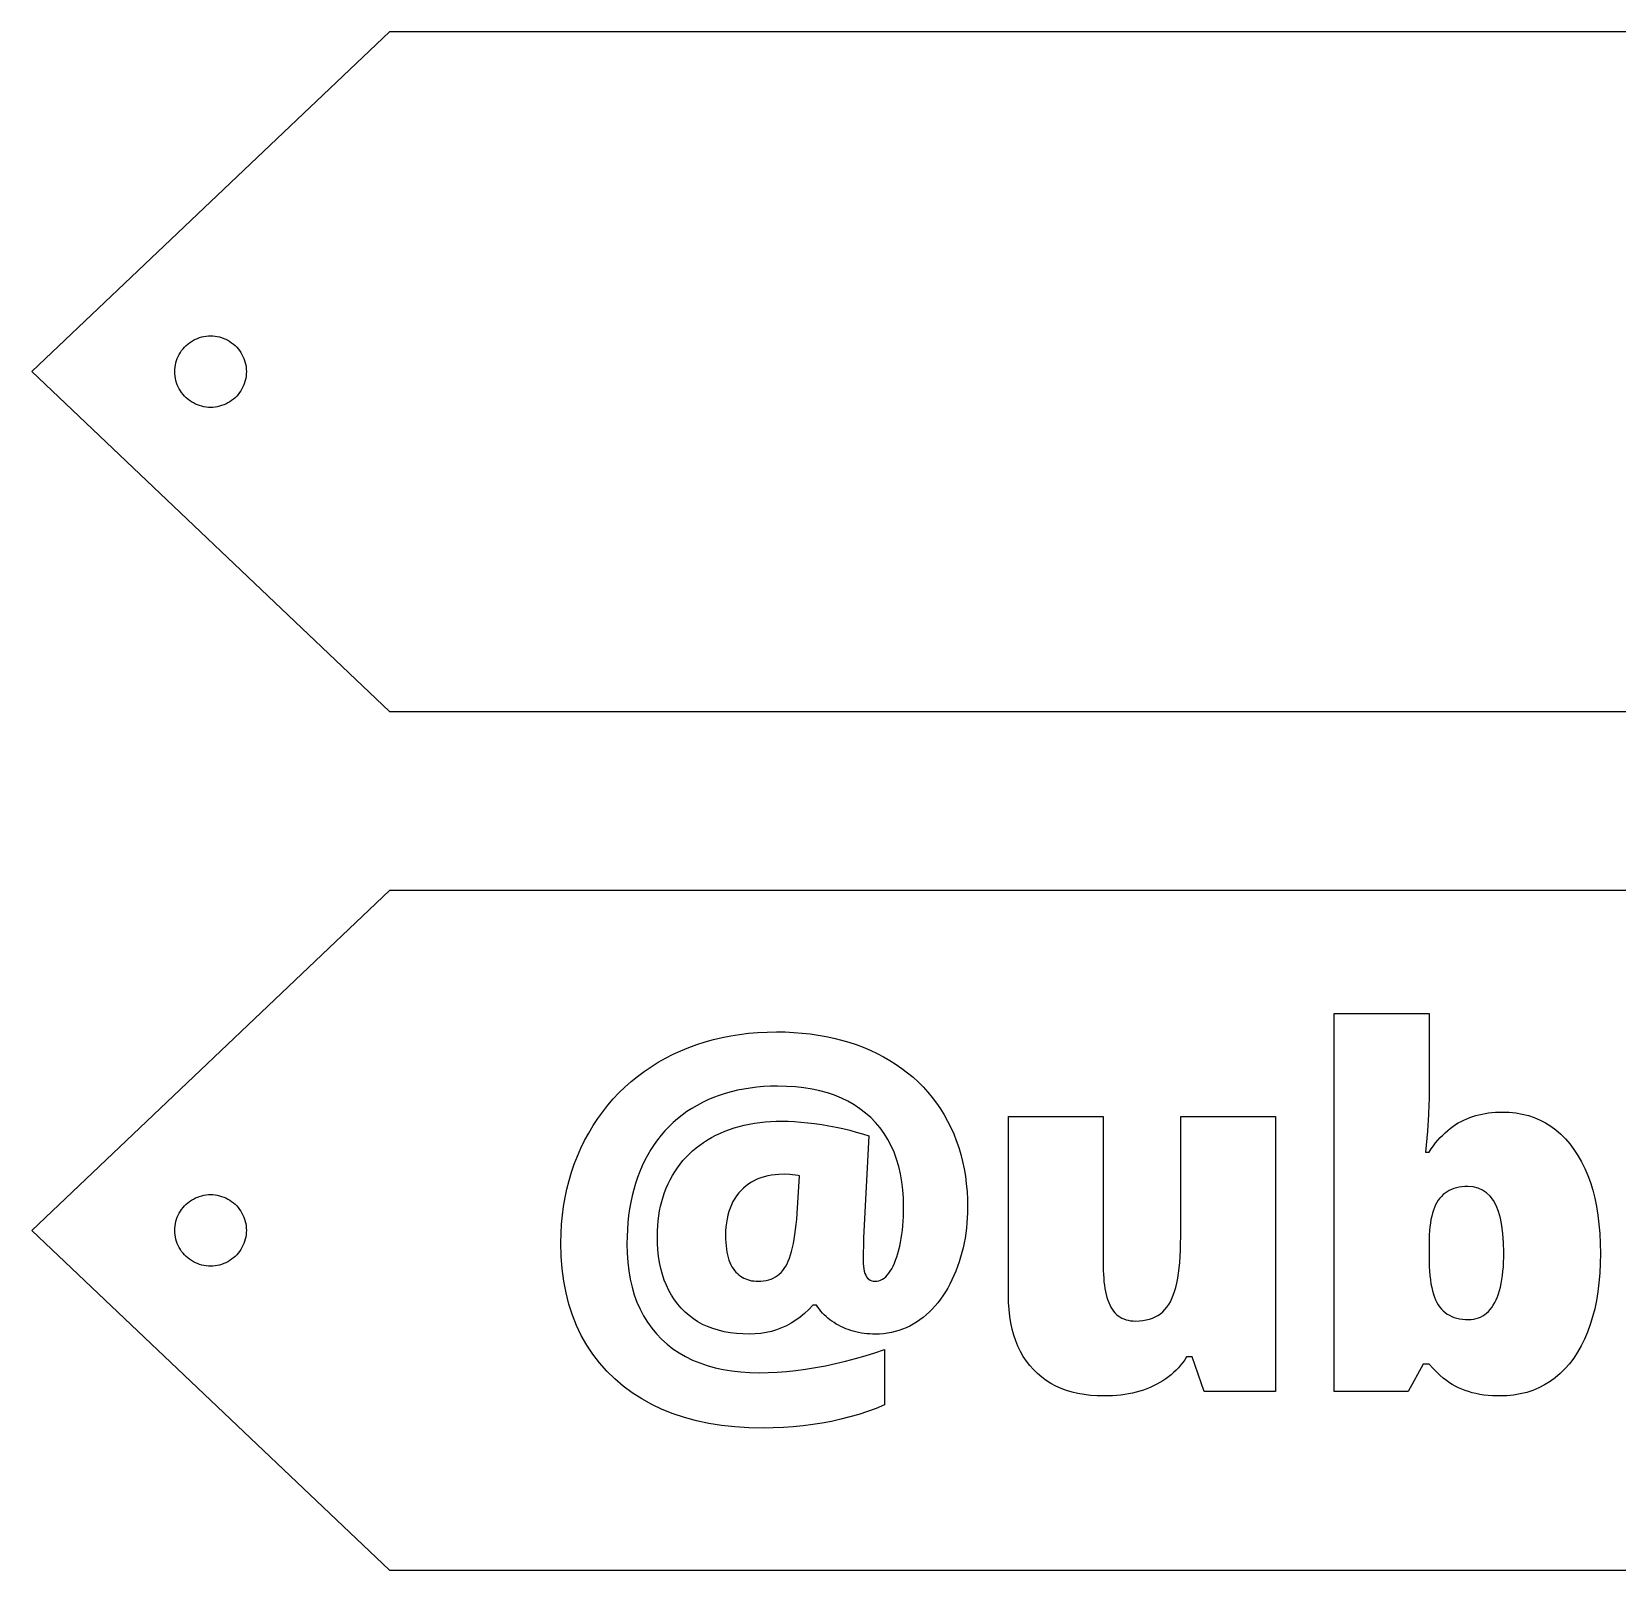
# Model space of a CAD drawing. Header units: metres. Extents: x 0 to 95, y 0 to 43.
# Drawn here: x 0 to 44.32, y 0 to 43 of the extents above; entities that cross this region are included whole.
import ezdxf

# ---------------------------------------------------------------- set-up
doc = ezdxf.new("R2010")
doc.units = ezdxf.units.M

msp = doc.modelspace()

# ---------------------------------------------------------------- linework, layer by layer
for p, q in [((10, 43), (0, 33.5)), ((95, 43), (10, 43)), ((4.19098, 34.0878), (4.22948, 34.1374)), ((4.22948, 34.1374), (4.27103, 34.1845)), ((4.27103, 34.1845), (4.31544, 34.229)), ((4.31544, 34.229), (4.36256, 34.2705)), ((4.36256, 34.2705), (4.4122, 34.309)), ((4.4122, 34.309), (4.46417, 34.3443)), ((4.46417, 34.3443), (4.51823, 34.3763)), ((4.51823, 34.3763), (4.57422, 34.4048)), ((4.57422, 34.4048), (4.63187, 34.4298)), ((4.63187, 34.4298), (4.69098, 34.451)), ((4.69098, 34.451), (4.7513, 34.4686)), ((4.7513, 34.4686), (4.81261, 34.4823)), ((4.81261, 34.4823), (4.87466, 34.4921)), ((4.87466, 34.4921), (4.93719, 34.498)), ((4.93719, 34.498), (5, 34.5)), ((5, 34.5), (5.06279, 34.498)), ((5.06279, 34.498), (5.12532, 34.4921)), ((5.12532, 34.4921), (5.18738, 34.4823)), ((5.18738, 34.4823), (5.24869, 34.4686)), ((5.24869, 34.4686), (5.30901, 34.451)), ((5.30901, 34.451), (5.36812, 34.4298)), ((5.36812, 34.4298), (5.42577, 34.4048)), ((5.42577, 34.4048), (5.48175, 34.3763)), ((5.48175, 34.3763), (5.53581, 34.3443)), ((5.53581, 34.3443), (5.58778, 34.309)), ((5.58778, 34.309), (5.63742, 34.2705)), ((5.63742, 34.2705), (5.68454, 34.229)), ((5.68454, 34.229), (5.72896, 34.1845)), ((5.72896, 34.1845), (5.77051, 34.1374)), ((5.77051, 34.1374), (5.80901, 34.0878)), ((4.00787, 33.6253), (4.0177, 33.6874)), ((4.0177, 33.6874), (4.0314, 33.7487)), ((4.0314, 33.7487), (4.04893, 33.809)), ((4.04893, 33.809), (4.07022, 33.8681)), ((4.07022, 33.8681), (4.09517, 33.9258)), ((4.09517, 33.9258), (4.12369, 33.9818)), ((4.12369, 33.9818), (4.15567, 34.0358)), ((4.15567, 34.0358), (4.19098, 34.0878)), ((5.80901, 34.0878), (5.84431, 34.0358)), ((5.84431, 34.0358), (5.8763, 33.9818)), ((5.8763, 33.9818), (5.90482, 33.9258)), ((5.90482, 33.9258), (5.92976, 33.8681)), ((5.92976, 33.8681), (5.95105, 33.809)), ((5.95105, 33.809), (5.96858, 33.7487)), ((5.96858, 33.7487), (5.98228, 33.6874)), ((5.98228, 33.6874), (5.99211, 33.6253)), ((0, 33.5), (10, 24)), ((4, 33.5), (4.00197, 33.5628)), ((4.00197, 33.4372), (4, 33.5)), ((4.00197, 33.5628), (4.00787, 33.6253)), ((4.00787, 33.3747), (4.00197, 33.4372)), ((4.0177, 33.3126), (4.00787, 33.3747)), ((4.0314, 33.2513), (4.0177, 33.3126)), ((4.04893, 33.191), (4.0314, 33.2513)), ((5.96858, 33.2513), (5.95105, 33.191)), ((5.98228, 33.3126), (5.96858, 33.2513)), ((5.99211, 33.3747), (5.98228, 33.3126)), ((5.99211, 33.6253), (5.99802, 33.5628)), ((5.99802, 33.4372), (5.99211, 33.3747)), ((5.99802, 33.5628), (6, 33.5)), ((6, 33.5), (5.99802, 33.4372)), ((4.07022, 33.1319), (4.04893, 33.191)), ((4.09517, 33.0742), (4.07022, 33.1319)), ((4.12369, 33.0182), (4.09517, 33.0742)), ((4.15567, 32.9642), (4.12369, 33.0182)), ((4.19098, 32.9122), (4.15567, 32.9642)), ((4.22948, 32.8626), (4.19098, 32.9122)), ((4.27103, 32.8154), (4.22948, 32.8626)), ((4.31544, 32.771), (4.27103, 32.8154)), ((5.72896, 32.8154), (5.68454, 32.771)), ((5.77051, 32.8626), (5.72896, 32.8154)), ((5.80901, 32.9122), (5.77051, 32.8626)), ((5.84431, 32.9642), (5.80901, 32.9122)), ((5.8763, 33.0182), (5.84431, 32.9642)), ((5.90482, 33.0742), (5.8763, 33.0182)), ((5.92976, 33.1319), (5.90482, 33.0742)), ((5.95105, 33.191), (5.92976, 33.1319)), ((4.36256, 32.7295), (4.31544, 32.771)), ((4.4122, 32.691), (4.36256, 32.7295)), ((4.46417, 32.6557), (4.4122, 32.691)), ((4.51823, 32.6237), (4.46417, 32.6557)), ((4.57422, 32.5952), (4.51823, 32.6237)), ((4.63187, 32.5702), (4.57422, 32.5952)), ((4.69098, 32.5489), (4.63187, 32.5702)), ((4.7513, 32.5314), (4.69098, 32.5489)), ((4.81261, 32.5177), (4.7513, 32.5314)), ((4.87466, 32.5079), (4.81261, 32.5177)), ((4.93719, 32.502), (4.87466, 32.5079)), ((5, 32.5), (4.93719, 32.502)), ((5.06279, 32.502), (5, 32.5)), ((5.12532, 32.5079), (5.06279, 32.502)), ((5.18738, 32.5177), (5.12532, 32.5079)), ((5.24869, 32.5314), (5.18738, 32.5177)), ((5.30901, 32.5489), (5.24869, 32.5314)), ((5.36812, 32.5702), (5.30901, 32.5489)), ((5.42577, 32.5952), (5.36812, 32.5702)), ((5.48175, 32.6237), (5.42577, 32.5952)), ((5.53581, 32.6557), (5.48175, 32.6237)), ((5.58778, 32.691), (5.53581, 32.6557)), ((5.63742, 32.7295), (5.58778, 32.691)), ((5.68454, 32.771), (5.63742, 32.7295)), ((10, 24), (95, 24)), ((10, 19), (0, 9.5)), ((95, 19), (10, 19)), ((36.4048, 5), (36.4048, 15.56)), ((36.4048, 15.56), (39.0568, 15.56)), ((39.0568, 15.56), (39.0568, 13.163)), ((18.369, 14.6131), (18.5947, 14.6957)), ((18.5947, 14.6957), (18.8246, 14.7697)), ((18.8246, 14.7697), (19.0589, 14.8349)), ((19.0589, 14.8349), (19.2974, 14.8914)), ((19.2974, 14.8914), (19.5402, 14.9393)), ((19.5402, 14.9393), (19.7874, 14.9784)), ((19.7874, 14.9784), (20.0388, 15.0089)), ((20.0388, 15.0089), (20.2945, 15.0306)), ((20.2945, 15.0306), (20.5545, 15.0436)), ((20.5545, 15.0436), (20.8188, 15.048)), ((20.8188, 15.048), (21.0613, 15.0444)), ((21.0613, 15.0444), (21.2993, 15.0337)), ((21.2993, 15.0337), (21.5329, 15.0159)), ((21.5329, 15.0159), (21.7622, 14.9909)), ((21.7622, 14.9909), (21.987, 14.9588)), ((21.987, 14.9588), (22.2075, 14.9195)), ((22.2075, 14.9195), (22.4236, 14.8732)), ((22.4236, 14.8732), (22.6353, 14.8196)), ((22.6353, 14.8196), (22.8426, 14.759)), ((22.8426, 14.759), (23.0455, 14.6912)), ((23.0455, 14.6912), (23.244, 14.6163)), ((17.3106, 14.0724), (17.5107, 14.1964)), ((17.5107, 14.1964), (17.7178, 14.313)), ((17.7178, 14.313), (17.9306, 14.4217)), ((17.9306, 14.4217), (18.1477, 14.5217)), ((18.1477, 14.5217), (18.369, 14.6131)), ((23.244, 14.6163), (23.4381, 14.5342)), ((23.4381, 14.5342), (23.6279, 14.445)), ((23.6279, 14.445), (23.8122, 14.3493)), ((23.8122, 14.3493), (23.9899, 14.2477)), ((23.9899, 14.2477), (24.1608, 14.1399)), ((16.7522, 13.6561), (16.9313, 13.8022)), ((16.9313, 13.8022), (17.1175, 13.941)), ((17.1175, 13.941), (17.3106, 14.0724)), ((24.1608, 14.1399), (24.3251, 14.0261)), ((24.3251, 14.0261), (24.4827, 13.9062)), ((24.4827, 13.9062), (24.6337, 13.7802)), ((24.6337, 13.7802), (24.7779, 13.6482)), ((16.2567, 13.1733), (16.4149, 13.3416)), ((16.4149, 13.3416), (16.58, 13.5025)), ((16.58, 13.5025), (16.7522, 13.6561)), ((19.3839, 13.3264), (19.219, 13.2726)), ((19.5529, 13.3739), (19.3839, 13.3264)), ((19.7258, 13.415), (19.5529, 13.3739)), ((19.9027, 13.4498), (19.7258, 13.415)), ((20.0836, 13.4783), (19.9027, 13.4498)), ((20.2684, 13.5005), (20.0836, 13.4783)), ((20.4573, 13.5163), (20.2684, 13.5005)), ((20.6501, 13.5258), (20.4573, 13.5163)), ((20.8468, 13.529), (20.6501, 13.5258)), ((21.1017, 13.5238), (20.8468, 13.529)), ((21.3474, 13.5082), (21.1017, 13.5238)), ((21.5841, 13.4822), (21.3474, 13.5082)), ((21.8117, 13.4458), (21.5841, 13.4822)), ((22.0302, 13.399), (21.8117, 13.4458)), ((22.2396, 13.3418), (22.0302, 13.399)), ((22.4399, 13.2741), (22.2396, 13.3418)), ((24.7779, 13.6482), (24.9154, 13.5102)), ((24.9154, 13.5102), (25.0463, 13.3661)), ((25.0463, 13.3661), (25.1705, 13.2159)), ((15.9614, 12.8145), (16.1056, 12.9976)), ((16.1056, 12.9976), (16.2567, 13.1733)), ((18.4546, 12.9091), (18.3157, 12.8187)), ((18.5988, 12.994), (18.4546, 12.9091)), ((18.7479, 13.0731), (18.5988, 12.994)), ((18.901, 13.146), (18.7479, 13.0731)), ((19.058, 13.2124), (18.901, 13.146)), ((19.219, 13.2726), (19.058, 13.2124)), ((22.6311, 13.1961), (22.4399, 13.2741)), ((22.8132, 13.1077), (22.6311, 13.1961)), ((22.9863, 13.0089), (22.8132, 13.1077)), ((23.1502, 12.8996), (22.9863, 13.0089)), ((23.3051, 12.78), (23.1502, 12.8996)), ((25.1705, 13.2159), (25.2879, 13.0596)), ((25.2879, 13.0596), (25.3987, 12.8974)), ((25.3987, 12.8974), (25.5029, 12.729)), ((39.0546, 13.0163), (39.0428, 12.7413)), ((39.0568, 13.163), (39.0546, 13.0163)), ((15.5708, 12.221), (15.694, 12.4262)), ((15.694, 12.4262), (15.8242, 12.6241)), ((15.8242, 12.6241), (15.9614, 12.8145)), ((17.9311, 12.5144), (17.8136, 12.402)), ((18.054, 12.6214), (17.9311, 12.5144)), ((18.1821, 12.7228), (18.054, 12.6214)), ((18.3157, 12.8187), (18.1821, 12.7228)), ((19.7753, 12.4024), (19.9141, 12.4375)), ((19.9141, 12.4375), (20.0558, 12.4678)), ((20.0558, 12.4678), (20.2006, 12.4936)), ((20.2006, 12.4936), (20.3483, 12.5146)), ((20.3483, 12.5146), (20.499, 12.531)), ((20.499, 12.531), (20.6526, 12.5426)), ((20.6526, 12.5426), (20.8092, 12.5497)), ((20.8092, 12.5497), (20.9688, 12.552)), ((20.9688, 12.552), (21.141, 12.5493)), ((21.141, 12.5493), (21.3185, 12.5414)), ((21.3185, 12.5414), (21.5013, 12.5281)), ((21.5013, 12.5281), (21.6894, 12.5096)), ((21.6894, 12.5096), (21.8828, 12.4857)), ((21.8828, 12.4857), (22.0815, 12.4566)), ((22.0815, 12.4566), (22.2842, 12.4225)), ((22.2842, 12.4225), (22.4829, 12.3846)), ((23.4509, 12.65), (23.3051, 12.78)), ((23.5866, 12.5104), (23.4509, 12.65)), ((23.7116, 12.3621), (23.5866, 12.5104)), ((25.5029, 12.729), (25.5999, 12.5556)), ((25.5999, 12.5556), (25.6892, 12.3779)), ((27.3009, 7.68199), (27.3009, 12.68)), ((27.3009, 12.68), (29.9519, 12.68)), ((29.9519, 12.68), (29.9519, 8.48999)), ((32.1169, 9.323), (32.1169, 12.68)), ((32.1169, 12.68), (34.7679, 12.68)), ((34.7679, 12.68), (34.7679, 5)), ((39.0428, 12.7413), (39.0113, 12.2718)), ((39.7247, 12.4045), (39.7994, 12.4549)), ((39.7994, 12.4549), (39.8754, 12.5014)), ((39.8754, 12.5014), (39.9528, 12.544)), ((39.9528, 12.544), (40.0318, 12.583)), ((40.0318, 12.583), (40.1124, 12.619)), ((40.1124, 12.619), (40.1947, 12.6518)), ((40.1947, 12.6518), (40.2786, 12.6815)), ((40.2786, 12.6815), (40.3642, 12.708)), ((40.3642, 12.708), (40.4514, 12.7314)), ((40.4514, 12.7314), (40.5402, 12.7518)), ((40.5402, 12.7518), (40.6307, 12.7689)), ((40.6307, 12.7689), (40.7228, 12.783)), ((40.7228, 12.783), (40.8166, 12.7939)), ((40.8166, 12.7939), (40.912, 12.8017)), ((40.912, 12.8017), (41.0091, 12.8064)), ((41.0091, 12.8064), (41.1078, 12.808)), ((41.1078, 12.808), (41.2987, 12.8018)), ((41.2987, 12.8018), (41.4835, 12.7832)), ((41.4835, 12.7832), (41.662, 12.7521)), ((41.662, 12.7521), (41.8344, 12.7087)), ((41.8344, 12.7087), (42.0006, 12.6528)), ((42.0006, 12.6528), (42.1606, 12.5845)), ((42.1606, 12.5845), (42.3145, 12.5038)), ((42.3145, 12.5038), (42.4621, 12.4107)), ((42.4621, 12.4107), (42.6036, 12.3052)), ((15.3499, 11.7947), (15.4558, 12.01)), ((15.4558, 12.01), (15.5708, 12.221)), ((17.4932, 12.0317), (17.3971, 11.8973)), ((17.5946, 12.1607), (17.4932, 12.0317)), ((17.7014, 12.2841), (17.5946, 12.1607)), ((17.8136, 12.402), (17.7014, 12.2841)), ((18.7788, 11.9567), (18.8901, 12.0275)), ((18.8901, 12.0275), (19.0058, 12.0942)), ((19.0058, 12.0942), (19.1259, 12.157)), ((19.1259, 12.157), (19.2498, 12.2154)), ((19.2498, 12.2154), (19.3767, 12.2692)), ((19.3767, 12.2692), (19.5066, 12.3183)), ((19.5066, 12.3183), (19.6395, 12.3627)), ((19.6395, 12.3627), (19.7753, 12.4024)), ((22.4829, 12.3846), (22.6763, 12.3431)), ((22.6763, 12.3431), (22.8644, 12.2978)), ((22.8644, 12.2978), (23.0472, 12.2489)), ((23.0472, 12.2489), (23.2247, 12.1963)), ((23.2247, 12.1963), (23.3969, 12.14)), ((23.3969, 12.14), (23.2538, 9.293)), ((23.8257, 12.205), (23.7116, 12.3621)), ((23.9289, 12.0392), (23.8257, 12.205)), ((24.0212, 11.8647), (23.9289, 12.0392)), ((25.6892, 12.3779), (25.7707, 12.196)), ((25.7707, 12.196), (25.8444, 12.0097)), ((25.8444, 12.0097), (25.9104, 11.8191)), ((39.0113, 12.2718), (38.9618, 11.685)), ((39.2423, 11.942), (39.307, 12.0198)), ((39.307, 12.0198), (39.373, 12.0937)), ((39.373, 12.0937), (39.4405, 12.1637)), ((39.4405, 12.1637), (39.5095, 12.2298)), ((39.5095, 12.2298), (39.5798, 12.2919)), ((39.5798, 12.2919), (39.6516, 12.3502)), ((39.6516, 12.3502), (39.7247, 12.4045)), ((42.6036, 12.3052), (42.739, 12.1873)), ((42.739, 12.1873), (42.8681, 12.0569)), ((42.8681, 12.0569), (42.991, 11.9142)), ((15.1657, 11.3517), (15.2532, 11.5753)), ((15.2532, 11.5753), (15.3499, 11.7947)), ((17.2209, 11.6119), (17.1409, 11.461)), ((17.3063, 11.7574), (17.2209, 11.6119)), ((17.3971, 11.8973), (17.3063, 11.7574)), ((18.2039, 11.4481), (18.2886, 11.5428)), ((18.2886, 11.5428), (18.3778, 11.6336)), ((18.3778, 11.6336), (18.4715, 11.7204)), ((18.4715, 11.7204), (18.5695, 11.8031)), ((18.5695, 11.8031), (18.6719, 11.8819)), ((18.6719, 11.8819), (18.7788, 11.9567)), ((24.1027, 11.6814), (24.0212, 11.8647)), ((24.1733, 11.4894), (24.1027, 11.6814)), ((25.9104, 11.8191), (25.9686, 11.6243)), ((25.9686, 11.6243), (26.0191, 11.4251)), ((38.9618, 11.685), (39.0568, 11.685)), ((39.0568, 11.685), (39.1172, 11.7746)), ((39.1172, 11.7746), (39.179, 11.8602)), ((39.179, 11.8602), (39.2423, 11.942)), ((42.991, 11.9142), (43.1078, 11.759)), ((43.1078, 11.759), (43.2173, 11.593)), ((43.2173, 11.593), (43.318, 11.4174)), ((15.0184, 10.8918), (15.0875, 11.1239)), ((15.0875, 11.1239), (15.1657, 11.3517)), ((16.998, 11.1458), (16.9355, 10.9822)), ((17.0664, 11.3054), (16.998, 11.1458)), ((17.1409, 11.461), (17.0664, 11.3054)), ((17.9088, 11.029), (17.976, 11.1398)), ((17.976, 11.1398), (18.0475, 11.2465)), ((18.0475, 11.2465), (18.1235, 11.3493)), ((18.1235, 11.3493), (18.2039, 11.4481)), ((24.233, 11.2887), (24.1733, 11.4894)), ((24.2819, 11.0792), (24.233, 11.2887)), ((26.0191, 11.4251), (26.0618, 11.2217)), ((26.0618, 11.2217), (26.0967, 11.0139)), ((43.318, 11.4174), (43.41, 11.2324)), ((43.41, 11.2324), (43.4931, 11.0378)), ((14.9079, 10.4152), (14.9586, 10.6556)), ((14.9586, 10.6556), (15.0184, 10.8918)), ((16.8283, 10.6427), (16.7837, 10.4669)), ((16.8789, 10.8145), (16.8283, 10.6427)), ((16.9355, 10.9822), (16.8789, 10.8145)), ((17.6896, 10.5571), (17.737, 10.679)), ((17.737, 10.679), (17.7893, 10.7982)), ((17.7893, 10.7982), (17.8466, 10.9149)), ((17.8466, 10.9149), (17.9088, 11.029)), ((19.8964, 10.6827), (19.8279, 10.616)), ((19.9686, 10.7441), (19.8964, 10.6827)), ((20.0443, 10.8001), (19.9686, 10.7441)), ((20.1236, 10.8508), (20.0443, 10.8001)), ((20.2065, 10.8962), (20.1236, 10.8508)), ((20.293, 10.9362), (20.2065, 10.8962)), ((20.3831, 10.9709), (20.293, 10.9362)), ((20.4767, 11.0003), (20.3831, 10.9709)), ((20.574, 11.0243), (20.4767, 11.0003)), ((20.6748, 11.043), (20.574, 11.0243)), ((20.7793, 11.0563), (20.6748, 11.043)), ((20.8873, 11.0643), (20.7793, 11.0563)), ((21.0289, 11.0668), (20.8873, 11.0643)), ((21.1933, 11.0585), (21.0289, 11.0668)), ((21.4223, 11.0329), (21.1933, 11.0585)), ((21.3958, 9.976), (21.4639, 11.027)), ((21.4639, 11.027), (21.4223, 11.0329)), ((24.32, 10.861), (24.2819, 11.0792)), ((24.3471, 10.6341), (24.32, 10.861)), ((26.0967, 11.0139), (26.1239, 10.8019)), ((26.1239, 10.8019), (26.1433, 10.5856)), ((39.6855, 10.644), (39.6221, 10.6144)), ((39.7524, 10.669), (39.6855, 10.644)), ((39.823, 10.6895), (39.7524, 10.669)), ((39.8971, 10.7055), (39.823, 10.6895)), ((39.9747, 10.7169), (39.8971, 10.7055)), ((40.056, 10.7237), (39.9747, 10.7169)), ((40.1408, 10.726), (40.056, 10.7237)), ((40.2899, 10.7151), (40.1408, 10.726)), ((40.4271, 10.6824), (40.2899, 10.7151)), ((40.5524, 10.6279), (40.4271, 10.6824)), ((43.4931, 11.0378), (43.5676, 10.8336)), ((43.5676, 10.8336), (43.6333, 10.6199)), ((4.27103, 10.1845), (4.31544, 10.229)), ((4.31544, 10.229), (4.36256, 10.2705)), ((4.36256, 10.2705), (4.4122, 10.309)), ((4.4122, 10.309), (4.46417, 10.3443)), ((4.46417, 10.3443), (4.51823, 10.3763)), ((4.51823, 10.3763), (4.57422, 10.4048)), ((4.57422, 10.4048), (4.63187, 10.4298)), ((4.63187, 10.4298), (4.69098, 10.451)), ((4.69098, 10.451), (4.7513, 10.4686)), ((4.7513, 10.4686), (4.81261, 10.4823)), ((4.81261, 10.4823), (4.87466, 10.4921)), ((4.87466, 10.4921), (4.93719, 10.498)), ((4.93719, 10.498), (5, 10.5)), ((5, 10.5), (5.06279, 10.498)), ((5.06279, 10.498), (5.12532, 10.4921)), ((5.12532, 10.4921), (5.18738, 10.4823)), ((5.18738, 10.4823), (5.24869, 10.4686)), ((5.24869, 10.4686), (5.30901, 10.451)), ((5.30901, 10.451), (5.36812, 10.4298)), ((5.36812, 10.4298), (5.42577, 10.4048)), ((5.42577, 10.4048), (5.48175, 10.3763)), ((5.48175, 10.3763), (5.53581, 10.3443)), ((5.53581, 10.3443), (5.58778, 10.309)), ((5.58778, 10.309), (5.63742, 10.2705)), ((5.63742, 10.2705), (5.68454, 10.229)), ((5.68454, 10.229), (5.72896, 10.1845)), ((14.8665, 10.1705), (14.9079, 10.4152)), ((16.745, 10.2871), (16.7122, 10.1032)), ((16.7837, 10.4669), (16.745, 10.2871)), ((17.5775, 10.1758), (17.6099, 10.3055)), ((17.6099, 10.3055), (17.6473, 10.4326)), ((17.6473, 10.4326), (17.6896, 10.5571)), ((19.5582, 10.2163), (19.5197, 10.1236)), ((19.6019, 10.3047), (19.5582, 10.2163)), ((19.6507, 10.3888), (19.6019, 10.3047)), ((19.7046, 10.4688), (19.6507, 10.3888)), ((19.7636, 10.5445), (19.7046, 10.4688)), ((19.8279, 10.616), (19.7636, 10.5445)), ((24.3634, 10.3984), (24.3471, 10.6341)), ((24.3689, 10.154), (24.3634, 10.3984)), ((26.1433, 10.5856), (26.155, 10.3649)), ((26.155, 10.3649), (26.1588, 10.14)), ((39.243, 10.2124), (39.2107, 10.1404)), ((39.2784, 10.2793), (39.243, 10.2124)), ((39.3168, 10.341), (39.2784, 10.2793)), ((39.3588, 10.3979), (39.3168, 10.341)), ((39.4043, 10.4503), (39.3588, 10.3979)), ((39.4534, 10.4982), (39.4043, 10.4503)), ((39.506, 10.5415), (39.4534, 10.4982)), ((39.5623, 10.5802), (39.506, 10.5415)), ((39.6221, 10.6144), (39.5623, 10.5802)), ((40.6657, 10.5516), (40.5524, 10.6279)), ((40.7671, 10.4535), (40.6657, 10.5516)), ((40.8566, 10.3336), (40.7671, 10.4535)), ((40.9341, 10.1919), (40.8566, 10.3336)), ((43.6333, 10.6199), (43.6902, 10.3967)), ((43.6902, 10.3967), (43.7384, 10.1639)), ((4.0314, 9.74869), (4.04893, 9.80901)), ((4.04893, 9.80901), (4.07022, 9.86812)), ((4.07022, 9.86812), (4.09517, 9.92577)), ((4.09517, 9.92577), (4.12369, 9.98175)), ((4.12369, 9.98175), (4.15567, 10.0358)), ((4.15567, 10.0358), (4.19098, 10.0878)), ((4.19098, 10.0878), (4.22948, 10.1374)), ((4.22948, 10.1374), (4.27103, 10.1845)), ((5.72896, 10.1845), (5.77051, 10.1374)), ((5.77051, 10.1374), (5.80901, 10.0878)), ((5.80901, 10.0878), (5.84431, 10.0358)), ((5.84431, 10.0358), (5.8763, 9.98175)), ((5.8763, 9.98175), (5.90482, 9.92577)), ((5.90482, 9.92577), (5.92976, 9.86812)), ((5.92976, 9.86812), (5.95105, 9.80901)), ((5.95105, 9.80901), (5.96858, 9.74869)), ((14.8113, 9.66867), (14.8343, 9.92171)), ((14.8343, 9.92171), (14.8665, 10.1705)), ((16.6855, 9.91522), (16.6646, 9.72324)), ((16.7122, 10.1032), (16.6855, 9.91522)), ((17.4978, 9.63101), (17.5103, 9.77112)), ((17.5103, 9.77112), (17.5277, 9.90863)), ((17.5277, 9.90863), (17.5501, 10.0435)), ((17.5501, 10.0435), (17.5775, 10.1758)), ((19.4349, 9.82042), (19.417, 9.71091)), ((19.4581, 9.92572), (19.4349, 9.82042)), ((19.4863, 10.0268), (19.4581, 9.92572)), ((19.5197, 10.1236), (19.4863, 10.0268)), ((21.3687, 9.66418), (21.3833, 9.81627)), ((21.3833, 9.81627), (21.3958, 9.976)), ((24.3479, 9.63011), (24.3571, 9.75558)), ((24.3571, 9.75558), (24.3636, 9.88472)), ((24.3636, 9.88472), (24.3675, 10.0175)), ((24.3675, 10.0175), (24.3689, 10.154)), ((26.1511, 9.84949), (26.1413, 9.7065)), ((26.1569, 9.99399), (26.1511, 9.84949)), ((26.1588, 10.14), (26.1569, 9.99399)), ((39.1122, 9.80017), (39.0953, 9.70213)), ((39.1322, 9.89302), (39.1122, 9.80017)), ((39.1553, 9.98067), (39.1322, 9.89302)), ((39.1814, 10.0631), (39.1553, 9.98067)), ((39.2107, 10.1404), (39.1814, 10.0631)), ((40.9997, 10.0284), (40.9341, 10.1919)), ((41.0534, 9.84314), (40.9997, 10.0284)), ((41.0951, 9.63605), (41.0534, 9.84314)), ((43.7384, 10.1639), (43.7778, 9.9216)), ((43.7778, 9.9216), (43.8084, 9.66975)), ((0, 9.5), (10, 0)), ((4, 9.5), (4.00197, 9.56279)), ((4.00197, 9.43719), (4, 9.5)), ((4.00197, 9.56279), (4.00787, 9.62532)), ((4.00787, 9.37466), (4.00197, 9.43719)), ((4.00787, 9.62532), (4.0177, 9.68738)), ((4.0177, 9.31261), (4.00787, 9.37466)), ((4.0177, 9.68738), (4.0314, 9.74869)), ((4.0314, 9.2513), (4.0177, 9.31261)), ((5.96858, 9.74869), (5.98228, 9.68738)), ((5.98228, 9.31261), (5.96858, 9.2513)), ((5.98228, 9.68738), (5.99211, 9.62532)), ((5.99211, 9.37466), (5.98228, 9.31261)), ((5.99211, 9.62532), (5.99802, 9.56279)), ((5.99802, 9.43719), (5.99211, 9.37466)), ((5.99802, 9.56279), (6, 9.5)), ((6, 9.5), (5.99802, 9.43719)), ((14.7928, 9.14999), (14.7975, 9.41142)), ((14.7975, 9.41142), (14.8113, 9.66867)), ((16.6408, 9.32712), (16.6378, 9.12299)), ((16.6497, 9.52721), (16.6408, 9.32712)), ((16.6646, 9.72324), (16.6497, 9.52721)), ((17.4879, 9.34299), (17.4903, 9.48831)), ((17.4918, 9.14685), (17.4879, 9.34299)), ((17.4903, 9.48831), (17.4978, 9.63101)), ((19.3964, 9.47919), (19.3938, 9.35699)), ((19.3938, 9.35699), (19.3953, 9.25565)), ((19.4041, 9.59715), (19.3964, 9.47919)), ((19.417, 9.71091), (19.4041, 9.59715)), ((21.3129, 9.25371), (21.3335, 9.3829)), ((21.3335, 9.3829), (21.3521, 9.51973)), ((21.3521, 9.51973), (21.3687, 9.66418)), ((24.3048, 9.27573), (24.3218, 9.39018)), ((24.3218, 9.39018), (24.3362, 9.50832)), ((24.3362, 9.50832), (24.3479, 9.63011)), ((26.1102, 9.42508), (26.0888, 9.28664)), ((26.1277, 9.56503), (26.1102, 9.42508)), ((26.1413, 9.7065), (26.1277, 9.56503)), ((32.1152, 9.13046), (32.1169, 9.323)), ((39.063, 9.37683), (39.0584, 9.25801)), ((39.0707, 9.49046), (39.063, 9.37683)), ((39.0814, 9.59889), (39.0707, 9.49046)), ((39.0953, 9.70213), (39.0814, 9.59889)), ((41.125, 9.40717), (41.0951, 9.63605)), ((41.1429, 9.15648), (41.125, 9.40717)), ((43.8084, 9.66975), (43.8303, 9.40837)), ((43.8303, 9.40837), (43.8434, 9.13745)), ((4.04893, 9.19098), (4.0314, 9.2513)), ((4.07022, 9.13187), (4.04893, 9.19098)), ((4.09517, 9.07422), (4.07022, 9.13187)), ((4.12369, 9.01823), (4.09517, 9.07422)), ((4.15567, 8.96417), (4.12369, 9.01823)), ((4.19098, 8.9122), (4.15567, 8.96417)), ((4.22948, 8.86256), (4.19098, 8.9122)), ((5.80901, 8.9122), (5.77051, 8.86256)), ((5.84431, 8.96417), (5.80901, 8.9122)), ((5.8763, 9.01823), (5.84431, 8.96417)), ((5.90482, 9.07422), (5.8763, 9.01823)), ((5.92976, 9.13187), (5.90482, 9.07422)), ((5.95105, 9.19098), (5.92976, 9.13187)), ((5.96858, 9.2513), (5.95105, 9.19098)), ((14.8018, 8.78226), (14.7928, 9.14999)), ((16.6378, 9.12299), (16.6436, 8.86212)), ((17.5036, 8.9575), (17.4918, 9.14685)), ((17.5234, 8.77495), (17.5036, 8.9575)), ((19.3953, 9.25565), (19.3997, 9.15868)), ((19.3997, 9.15868), (19.4071, 9.06609)), ((19.4071, 9.06609), (19.4174, 8.97787)), ((19.4174, 8.97787), (19.4307, 8.89403)), ((19.4307, 8.89403), (19.4469, 8.81458)), ((21.21, 8.81329), (21.2388, 8.91194)), ((21.2388, 8.91194), (21.2655, 9.01823)), ((21.2655, 9.01823), (21.2902, 9.13216)), ((21.2902, 9.13216), (21.3129, 9.25371)), ((23.2538, 9.293), (23.2399, 8.65799)), ((24.2106, 8.85455), (24.2381, 8.95435)), ((24.2381, 8.95435), (24.2629, 9.0578)), ((24.2629, 9.0578), (24.2852, 9.16493)), ((24.2852, 9.16493), (24.3048, 9.27573)), ((26.0012, 8.88042), (25.9642, 8.74805)), ((26.0343, 9.01431), (26.0012, 8.88042)), ((26.0635, 9.14972), (26.0343, 9.01431)), ((26.0888, 9.28664), (26.0635, 9.14972)), ((32.1015, 8.77174), (32.11, 8.9467)), ((32.11, 8.9467), (32.1152, 9.13046)), ((39.0584, 9.25801), (39.0568, 9.13399)), ((39.0568, 9.13399), (39.0568, 8.76199)), ((41.1488, 8.88399), (41.1429, 9.15648)), ((41.1473, 8.74434), (41.1488, 8.88399)), ((43.8434, 9.13745), (43.8478, 8.85699)), ((4.27103, 8.81544), (4.22948, 8.86256)), ((4.31544, 8.77103), (4.27103, 8.81544)), ((4.36256, 8.72948), (4.31544, 8.77103)), ((4.4122, 8.69098), (4.36256, 8.72948)), ((4.46417, 8.65567), (4.4122, 8.69098)), ((4.51823, 8.62369), (4.46417, 8.65567)), ((4.57422, 8.59517), (4.51823, 8.62369)), ((4.63187, 8.57022), (4.57422, 8.59517)), ((4.69098, 8.54893), (4.63187, 8.57022)), ((4.7513, 8.5314), (4.69098, 8.54893)), ((4.81261, 8.5177), (4.7513, 8.5314)), ((4.87466, 8.50787), (4.81261, 8.5177)), ((4.93719, 8.50197), (4.87466, 8.50787)), ((5, 8.5), (4.93719, 8.50197)), ((5.06279, 8.50197), (5, 8.5)), ((5.12532, 8.50787), (5.06279, 8.50197)), ((5.18738, 8.5177), (5.12532, 8.50787)), ((5.24869, 8.5314), (5.18738, 8.5177)), ((5.30901, 8.54893), (5.24869, 8.5314)), ((5.36812, 8.57022), (5.30901, 8.54893)), ((5.42577, 8.59517), (5.36812, 8.57022)), ((5.48175, 8.62369), (5.42577, 8.59517)), ((5.53581, 8.65567), (5.48175, 8.62369)), ((5.58778, 8.69098), (5.53581, 8.65567)), ((5.63742, 8.72948), (5.58778, 8.69098)), ((5.68454, 8.77103), (5.63742, 8.72948)), ((5.72896, 8.81544), (5.68454, 8.77103)), ((5.77051, 8.86256), (5.72896, 8.81544)), ((14.8285, 8.42706), (14.8018, 8.78226)), ((14.873, 8.0844), (14.8285, 8.42706)), ((16.6436, 8.86212), (16.6608, 8.61057)), ((16.6608, 8.61057), (16.6895, 8.36835)), ((17.551, 8.59918), (17.5234, 8.77495)), ((17.5865, 8.43021), (17.551, 8.59918)), ((17.6299, 8.26804), (17.5865, 8.43021)), ((19.4469, 8.81458), (19.466, 8.7395)), ((19.466, 8.7395), (19.4881, 8.66881)), ((19.4881, 8.66881), (19.5132, 8.60248)), ((19.5132, 8.60248), (19.5412, 8.54054)), ((19.5412, 8.54054), (19.5721, 8.48299)), ((19.5721, 8.48299), (19.606, 8.42979)), ((19.606, 8.42979), (19.6429, 8.381)), ((20.9925, 8.37656), (21.0353, 8.4333)), ((21.0353, 8.4333), (21.0748, 8.495)), ((21.0748, 8.495), (21.1117, 8.56311)), ((21.1117, 8.56311), (21.1465, 8.63887)), ((21.1465, 8.63887), (21.1793, 8.72226)), ((21.1793, 8.72226), (21.21, 8.81329)), ((23.2399, 8.65799), (23.2418, 8.57219)), ((23.2418, 8.57219), (23.2477, 8.49326)), ((23.2477, 8.49326), (23.2576, 8.42119)), ((23.2576, 8.42119), (23.2714, 8.35599)), ((23.9993, 8.35982), (24.0388, 8.42592)), ((24.0388, 8.42592), (24.0767, 8.49899)), ((24.0767, 8.49899), (24.1131, 8.57901)), ((24.1131, 8.57901), (24.1478, 8.66599)), ((24.1478, 8.66599), (24.1805, 8.75844)), ((24.1805, 8.75844), (24.2106, 8.85455)), ((25.8785, 8.48782), (25.8298, 8.35999)), ((25.9233, 8.61717), (25.8785, 8.48782)), ((25.9642, 8.74805), (25.9233, 8.61717)), ((29.9519, 8.48999), (29.9531, 8.37662)), ((32.0553, 8.29951), (32.0741, 8.44814)), ((32.0741, 8.44814), (32.0895, 8.60555)), ((32.0895, 8.60555), (32.1015, 8.77174)), ((39.0568, 8.76199), (39.0584, 8.62082)), ((39.0584, 8.62082), (39.063, 8.48592)), ((39.063, 8.48592), (39.0707, 8.3573)), ((41.1248, 8.35727), (41.1353, 8.48099)), ((41.1353, 8.48099), (41.1428, 8.61)), ((41.1428, 8.61), (41.1473, 8.74434)), ((43.8434, 8.57454), (43.8301, 8.30165)), ((43.8478, 8.85699), (43.8434, 8.57454)), ((14.9353, 7.75426), (14.873, 8.0844)), ((16.6895, 8.36835), (16.7296, 8.13544)), ((16.7296, 8.13544), (16.7812, 7.91187)), ((17.6812, 8.11266), (17.6299, 8.26804)), ((17.7404, 7.96405), (17.6812, 8.11266)), ((19.6429, 8.381), (19.6823, 8.33617)), ((19.6823, 8.33617), (19.7236, 8.29494)), ((19.7236, 8.29494), (19.7668, 8.25728)), ((19.7668, 8.25728), (19.8118, 8.22322)), ((19.8118, 8.22322), (19.8588, 8.19273)), ((19.8588, 8.19273), (19.9077, 8.16585)), ((19.9077, 8.16585), (19.9585, 8.14253)), ((19.9585, 8.14253), (20.0111, 8.12282)), ((20.0111, 8.12282), (20.0657, 8.10667)), ((20.0657, 8.10667), (20.1221, 8.09413)), ((20.1221, 8.09413), (20.1805, 8.08516)), ((20.1805, 8.08516), (20.2407, 8.07979)), ((20.2407, 8.07979), (20.3028, 8.07799)), ((20.3028, 8.07799), (20.3821, 8.08046)), ((20.3821, 8.08046), (20.4581, 8.08786)), ((20.4581, 8.08786), (20.5307, 8.1002)), ((20.5307, 8.1002), (20.6, 8.11748)), ((20.6, 8.11748), (20.666, 8.13968)), ((20.666, 8.13968), (20.7287, 8.16682)), ((20.7287, 8.16682), (20.7881, 8.1989)), ((20.7881, 8.1989), (20.8442, 8.23592)), ((20.8442, 8.23592), (20.897, 8.27786)), ((20.897, 8.27786), (20.9464, 8.32474)), ((20.9464, 8.32474), (20.9925, 8.37656)), ((23.2714, 8.35599), (23.2891, 8.29764)), ((23.2891, 8.29764), (23.3108, 8.24615)), ((23.3108, 8.24615), (23.3364, 8.20154)), ((23.3364, 8.20154), (23.366, 8.16379)), ((23.366, 8.16379), (23.3994, 8.1329)), ((23.3994, 8.1329), (23.4369, 8.10889)), ((23.4369, 8.10889), (23.4783, 8.09172)), ((23.4783, 8.09172), (23.5236, 8.08142)), ((23.5236, 8.08142), (23.5728, 8.07799)), ((23.5728, 8.07799), (23.6265, 8.08147)), ((23.6265, 8.08147), (23.6786, 8.0919)), ((23.6786, 8.0919), (23.7292, 8.1093)), ((23.7292, 8.1093), (23.7781, 8.13367)), ((23.7781, 8.13367), (23.8255, 8.16498)), ((23.8255, 8.16498), (23.8713, 8.20325)), ((23.8713, 8.20325), (23.9155, 8.24847)), ((23.9155, 8.24847), (23.9582, 8.30067)), ((23.9582, 8.30067), (23.9993, 8.35982)), ((25.6644, 7.99788), (25.6032, 7.88567)), ((25.7226, 8.11433), (25.6644, 7.99788)), ((25.7777, 8.23505), (25.7226, 8.11433)), ((25.8298, 8.35999), (25.7777, 8.23505)), ((29.9531, 8.37662), (29.9569, 8.26755)), ((29.9569, 8.26755), (29.9632, 8.16281)), ((29.9632, 8.16281), (29.972, 8.06239)), ((29.972, 8.06239), (29.9832, 7.96629)), ((31.9784, 7.90631), (32.0074, 8.02859)), ((32.0074, 8.02859), (32.0331, 8.15967)), ((32.0331, 8.15967), (32.0553, 8.29951)), ((39.0707, 8.3573), (39.0814, 8.23494)), ((39.0814, 8.23494), (39.0953, 8.11885)), ((39.0953, 8.11885), (39.1122, 8.00905)), ((39.1122, 8.00905), (39.1322, 7.9055)), ((41.0526, 7.91557), (41.0752, 8.01802)), ((41.0752, 8.01802), (41.0947, 8.12579)), ((41.0947, 8.12579), (41.1113, 8.23888)), ((41.1113, 8.23888), (41.1248, 8.35727)), ((43.808, 8.03833), (43.7771, 7.78456)), ((43.8301, 8.30165), (43.808, 8.03833)), ((15.0155, 7.43665), (14.9353, 7.75426)), ((16.7812, 7.91187), (16.8443, 7.69762)), ((16.8443, 7.69762), (16.9188, 7.49269)), ((17.8075, 7.82227), (17.7404, 7.96405)), ((17.8825, 7.68726), (17.8075, 7.82227)), ((17.9654, 7.55904), (17.8825, 7.68726)), ((18.0562, 7.43762), (17.9654, 7.55904)), ((25.4016, 7.57454), (25.3284, 7.47932)), ((25.4718, 7.67401), (25.4016, 7.57454)), ((25.539, 7.77771), (25.4718, 7.67401)), ((25.6032, 7.88567), (25.539, 7.77771)), ((27.305, 7.47942), (27.3009, 7.68199)), ((29.9832, 7.96629), (29.997, 7.87451)), ((29.997, 7.87451), (30.0134, 7.78705)), ((30.0134, 7.78705), (30.0322, 7.7039)), ((30.0322, 7.7039), (30.0535, 7.62509)), ((30.0535, 7.62509), (30.0773, 7.55058)), ((30.0773, 7.55058), (30.1037, 7.48041)), ((31.8279, 7.50499), (31.8706, 7.59215)), ((31.8706, 7.59215), (31.91, 7.6881)), ((31.91, 7.6881), (31.9459, 7.79282)), ((31.9459, 7.79282), (31.9784, 7.90631)), ((39.1322, 7.9055), (39.1553, 7.80824)), ((39.1553, 7.80824), (39.1814, 7.71724)), ((39.1814, 7.71724), (39.2107, 7.63252)), ((39.2107, 7.63252), (39.243, 7.55408)), ((39.243, 7.55408), (39.2784, 7.4819)), ((40.8948, 7.48299), (40.9324, 7.55888)), ((40.9324, 7.55888), (40.967, 7.64008)), ((40.967, 7.64008), (40.9985, 7.72659)), ((40.9985, 7.72659), (41.0271, 7.81842)), ((41.0271, 7.81842), (41.0526, 7.91557)), ((43.7373, 7.54036), (43.6887, 7.30573)), ((43.7771, 7.78456), (43.7373, 7.54036)), ((15.1134, 7.13158), (15.0155, 7.43665)), ((15.2292, 6.83904), (15.1134, 7.13158)), ((16.9188, 7.49269), (17.0048, 7.2971)), ((17.0048, 7.2971), (17.1023, 7.11082)), ((17.1023, 7.11082), (17.2112, 6.93388)), ((18.1548, 7.323), (18.0562, 7.43762)), ((18.2609, 7.21603), (18.1548, 7.323)), ((18.3738, 7.11765), (18.2609, 7.21603)), ((18.4935, 7.0278), (18.3738, 7.11765)), ((21.6044, 7.17778), (21.4832, 7.07751)), ((21.722, 7.28761), (21.6044, 7.17778)), ((21.8358, 7.407), (21.722, 7.28761)), ((21.9379, 7.407), (21.8358, 7.407)), ((21.9765, 7.34952), (21.9379, 7.407)), ((22.0174, 7.29399), (21.9765, 7.34952)), ((22.0606, 7.24045), (22.0174, 7.29399)), ((22.106, 7.18886), (22.0606, 7.24045)), ((22.1536, 7.13924), (22.106, 7.18886)), ((22.2036, 7.09158), (22.1536, 7.13924)), ((22.2557, 7.0459), (22.2036, 7.09158)), ((25.0052, 7.14096), (24.9169, 7.06699)), ((25.0905, 7.21918), (25.0052, 7.14096)), ((25.1728, 7.30165), (25.0905, 7.21918)), ((25.2521, 7.38837), (25.1728, 7.30165)), ((25.3284, 7.47932), (25.2521, 7.38837)), ((27.3175, 7.284), (27.305, 7.47942)), ((27.3383, 7.09575), (27.3175, 7.284)), ((27.3674, 6.91466), (27.3383, 7.09575)), ((30.1037, 7.48041), (30.1325, 7.41454)), ((30.1325, 7.41454), (30.1639, 7.353)), ((30.1639, 7.353), (30.1981, 7.2959)), ((30.1981, 7.2959), (30.2355, 7.24336)), ((30.2355, 7.24336), (30.2762, 7.19539)), ((30.2762, 7.19539), (30.3201, 7.15199)), ((30.3201, 7.15199), (30.3672, 7.11317)), ((30.3672, 7.11317), (30.4175, 7.0789)), ((31.4036, 7.08159), (31.478, 7.12299)), ((31.478, 7.12299), (31.5479, 7.17073)), ((31.5479, 7.17073), (31.6131, 7.22485)), ((31.6131, 7.22485), (31.6737, 7.28534)), ((31.6737, 7.28534), (31.7297, 7.35219)), ((31.7297, 7.35219), (31.7811, 7.4254)), ((31.7811, 7.4254), (31.8279, 7.50499)), ((39.2784, 7.4819), (39.3168, 7.41599)), ((39.3168, 7.41599), (39.3589, 7.35564)), ((39.3589, 7.35564), (39.4049, 7.30011)), ((39.4049, 7.30011), (39.4548, 7.2494)), ((39.4548, 7.2494), (39.5086, 7.20354)), ((39.5086, 7.20354), (39.5663, 7.16251)), ((39.5663, 7.16251), (39.6278, 7.12628)), ((39.6278, 7.12628), (39.6933, 7.09491)), ((39.6933, 7.09491), (39.7626, 7.06834)), ((40.4993, 7.07826), (40.5578, 7.10918)), ((40.5578, 7.10918), (40.6137, 7.14572)), ((40.6137, 7.14572), (40.667, 7.18788)), ((40.667, 7.18788), (40.7178, 7.23566)), ((40.7178, 7.23566), (40.7659, 7.28906)), ((40.7659, 7.28906), (40.8115, 7.34808)), ((40.8115, 7.34808), (40.8544, 7.41272)), ((40.8544, 7.41272), (40.8948, 7.48299)), ((43.6887, 7.30573), (43.6312, 7.08064)), ((15.3628, 6.55904), (15.2292, 6.83904)), ((17.2112, 6.93388), (17.3316, 6.76627)), ((17.3316, 6.76627), (17.4635, 6.60796)), ((18.62, 6.94652), (18.4935, 7.0278)), ((18.7534, 6.87379), (18.62, 6.94652)), ((18.8937, 6.80962), (18.7534, 6.87379)), ((19.0407, 6.754), (18.8937, 6.80962)), ((19.1947, 6.70694), (19.0407, 6.754)), ((19.3554, 6.66844), (19.1947, 6.70694)), ((19.523, 6.63849), (19.3554, 6.66844)), ((20.6778, 6.67639), (20.5306, 6.64297)), ((20.8213, 6.71938), (20.6778, 6.67639)), ((20.9611, 6.7719), (20.8213, 6.71938)), ((21.0972, 6.83397), (20.9611, 6.7719)), ((21.2296, 6.90561), (21.0972, 6.83397)), ((21.3582, 6.98679), (21.2296, 6.90561)), ((21.4832, 7.07751), (21.3582, 6.98679)), ((22.3101, 7.00217), (22.2557, 7.0459)), ((22.3668, 6.9604), (22.3101, 7.00217)), ((22.4257, 6.92061), (22.3668, 6.9604)), ((22.4868, 6.88277), (22.4257, 6.92061)), ((22.5502, 6.84689), (22.4868, 6.88277)), ((22.6158, 6.81299), (22.5502, 6.84689)), ((22.6834, 6.78148), (22.6158, 6.81299)), ((22.7521, 6.7525), (22.6834, 6.78148)), ((22.822, 6.72603), (22.7521, 6.7525)), ((22.8931, 6.70209), (22.822, 6.72603)), ((22.9654, 6.68065), (22.8931, 6.70209)), ((23.0389, 6.66174), (22.9654, 6.68065)), ((23.1136, 6.64537), (23.0389, 6.66174)), ((24.1367, 6.66908), (24.0306, 6.64421)), ((24.241, 6.69948), (24.1367, 6.66908)), ((24.3433, 6.7354), (24.241, 6.69948)), ((24.4436, 6.77684), (24.3433, 6.7354)), ((24.5421, 6.82382), (24.4436, 6.77684)), ((24.6387, 6.87633), (24.5421, 6.82382)), ((24.7333, 6.93436), (24.6387, 6.87633)), ((24.826, 6.99791), (24.7333, 6.93436)), ((24.9169, 7.06699), (24.826, 6.99791)), ((27.4047, 6.74072), (27.3674, 6.91466)), ((27.4504, 6.57394), (27.4047, 6.74072)), ((30.4175, 7.0789), (30.4711, 7.04921)), ((30.4711, 7.04921), (30.5278, 7.02409)), ((30.5278, 7.02409), (30.5878, 7.00354)), ((30.5878, 7.00354), (30.651, 6.98755)), ((30.651, 6.98755), (30.7174, 6.97614)), ((30.7174, 6.97614), (30.787, 6.96927)), ((30.787, 6.96927), (30.8599, 6.967)), ((30.8599, 6.967), (30.962, 6.97017)), ((30.962, 6.97017), (31.0596, 6.97972)), ((31.0596, 6.97972), (31.1525, 6.99564)), ((31.1525, 6.99564), (31.2408, 7.01793)), ((31.2408, 7.01793), (31.3245, 7.04659)), ((31.3245, 7.04659), (31.4036, 7.08159)), ((39.7626, 7.06834), (39.8359, 7.04662)), ((39.8359, 7.04662), (39.913, 7.02972)), ((39.913, 7.02972), (39.9941, 7.01765)), ((39.9941, 7.01765), (40.079, 7.01041)), ((40.079, 7.01041), (40.1678, 7.008)), ((40.1678, 7.008), (40.2393, 7.0108)), ((40.2393, 7.0108), (40.3082, 7.01924)), ((40.3082, 7.01924), (40.3745, 7.03329)), ((40.3745, 7.03329), (40.4382, 7.05296)), ((40.4382, 7.05296), (40.4993, 7.07826)), ((43.4898, 6.65918), (43.4058, 6.46278)), ((43.5649, 6.86513), (43.4898, 6.65918)), ((43.6312, 7.08064), (43.5649, 6.86513)), ((15.5142, 6.29156), (15.3628, 6.55904)), ((15.6834, 6.03662), (15.5142, 6.29156)), ((17.4635, 6.60796), (17.6068, 6.459)), ((17.6068, 6.459), (17.7607, 6.32039)), ((17.7607, 6.32039), (17.9239, 6.19286)), ((19.6974, 6.61711), (19.523, 6.63849)), ((19.8787, 6.60426), (19.6974, 6.61711)), ((20.0668, 6.59999), (19.8787, 6.60426)), ((20.2251, 6.60477), (20.0668, 6.59999)), ((20.3797, 6.61909), (20.2251, 6.60477)), ((20.5306, 6.64297), (20.3797, 6.61909)), ((23.1895, 6.6315), (23.1136, 6.64537)), ((23.2666, 6.62016), (23.1895, 6.6315)), ((23.3448, 6.61133), (23.2666, 6.62016)), ((23.4243, 6.60503), (23.3448, 6.61133)), ((23.505, 6.60126), (23.4243, 6.60503)), ((23.5869, 6.59999), (23.505, 6.60126)), ((23.7007, 6.60275), (23.5869, 6.59999)), ((23.8125, 6.61104), (23.7007, 6.60275)), ((23.9225, 6.62486), (23.8125, 6.61104)), ((24.0306, 6.64421), (23.9225, 6.62486)), ((27.5044, 6.41434), (27.4504, 6.57394)), ((27.5667, 6.26187), (27.5044, 6.41434)), ((27.6373, 6.11658), (27.5667, 6.26187)), ((43.313, 6.27596), (43.2113, 6.09869)), ((43.4058, 6.46278), (43.313, 6.27596)), ((15.8704, 5.7942), (15.6834, 6.03662)), ((16.0752, 5.56433), (15.8704, 5.7942)), ((17.9239, 6.19286), (18.0966, 6.07643)), ((18.0966, 6.07643), (18.2788, 5.97108)), ((18.2788, 5.97108), (18.4704, 5.87683)), ((18.4704, 5.87683), (18.6715, 5.79367)), ((18.6715, 5.79367), (18.882, 5.72159)), ((22.1884, 5.71799), (22.4681, 5.77702)), ((22.4681, 5.77702), (22.7461, 5.84277)), ((22.7461, 5.84277), (23.0222, 5.91524)), ((23.0222, 5.91524), (23.2966, 5.99443)), ((23.2966, 5.99443), (23.5691, 6.08035)), ((23.5691, 6.08035), (23.8398, 6.17299)), ((23.8398, 6.17299), (23.8398, 4.62001)), ((27.7163, 5.97844), (27.6373, 6.11658)), ((27.8035, 5.84747), (27.7163, 5.97844)), ((27.899, 5.72365), (27.8035, 5.84747)), ((32.1719, 5.80537), (32.1133, 5.73146)), ((32.2274, 5.88222), (32.1719, 5.80537)), ((32.2799, 5.96199), (32.2274, 5.88222)), ((32.4359, 5.96199), (32.2799, 5.96199)), ((32.7679, 5), (32.4359, 5.96199)), ((42.9826, 5.77434), (42.8575, 5.63022)), ((43.1008, 5.931), (42.9826, 5.77434)), ((43.2113, 6.09869), (43.1008, 5.931)), ((16.2979, 5.34698), (16.0752, 5.56433)), ((16.5362, 5.14418), (16.2979, 5.34698)), ((18.882, 5.72159), (19.102, 5.6606)), ((19.102, 5.6606), (19.3315, 5.6107)), ((19.3315, 5.6107), (19.5704, 5.57188)), ((19.5704, 5.57188), (19.8188, 5.54417)), ((19.8188, 5.54417), (20.0766, 5.52754)), ((20.0766, 5.52754), (20.3438, 5.52199)), ((20.3438, 5.52199), (20.5896, 5.52599)), ((20.5896, 5.52599), (20.8413, 5.53799)), ((20.8413, 5.53799), (21.099, 5.558)), ((21.099, 5.558), (21.3626, 5.586)), ((21.3626, 5.586), (21.6322, 5.62199)), ((21.6322, 5.62199), (21.9078, 5.66599)), ((21.9078, 5.66599), (22.1884, 5.71799)), ((28.0029, 5.60699), (27.899, 5.72365)), ((28.1144, 5.49826), (28.0029, 5.60699)), ((28.2325, 5.39824), (28.1144, 5.49826)), ((28.3572, 5.3069), (28.2325, 5.39824)), ((31.697, 5.3493), (31.6168, 5.29584)), ((31.774, 5.40569), (31.697, 5.3493)), ((31.848, 5.465), (31.774, 5.40569)), ((31.919, 5.52722), (31.848, 5.465)), ((31.9868, 5.59238), (31.919, 5.52722)), ((32.0516, 5.66046), (31.9868, 5.59238)), ((32.1133, 5.73146), (32.0516, 5.66046)), ((38.8938, 5.758), (38.4738, 5)), ((39.0568, 5.758), (38.8938, 5.758)), ((39.1619, 5.64651), (39.0568, 5.758)), ((39.2628, 5.5453), (39.1619, 5.64651)), ((39.3597, 5.45438), (39.2628, 5.5453)), ((39.4526, 5.3737), (39.3597, 5.45438)), ((39.5413, 5.30331), (39.4526, 5.3737)), ((42.5866, 5.37956), (42.4409, 5.27304)), ((42.7255, 5.49863), (42.5866, 5.37956)), ((42.8575, 5.63022), (42.7255, 5.49863)), ((16.788, 4.95761), (16.5362, 5.14418)), ((17.0532, 4.78725), (16.788, 4.95761)), ((28.4886, 5.22427), (28.3572, 5.3069)), ((28.6266, 5.15033), (28.4886, 5.22427)), ((28.7713, 5.0851), (28.6266, 5.15033)), ((28.9226, 5.02856), (28.7713, 5.0851)), ((29.0806, 4.98073), (28.9226, 5.02856)), ((29.2451, 4.94159), (29.0806, 4.98073)), ((29.4164, 4.91115), (29.2451, 4.94159)), ((29.5942, 4.8894), (29.4164, 4.91115)), ((29.7787, 4.87636), (29.5942, 4.8894)), ((29.9699, 4.87201), (29.7787, 4.87636)), ((30.2102, 4.87866), (30.0913, 4.87367)), ((30.3268, 4.88698), (30.2102, 4.87866)), ((30.4408, 4.89861), (30.3268, 4.88698)), ((30.5525, 4.91357), (30.4408, 4.89861)), ((30.6617, 4.93187), (30.5525, 4.91357)), ((30.7685, 4.95348), (30.6617, 4.93187)), ((30.8728, 4.97842), (30.7685, 4.95348)), ((30.9747, 5.00667), (30.8728, 4.97842)), ((31.0741, 5.03827), (30.9747, 5.00667)), ((31.1712, 5.07318), (31.0741, 5.03827)), ((31.2657, 5.11142), (31.1712, 5.07318)), ((31.3579, 5.153), (31.2657, 5.11142)), ((31.4473, 5.19768), (31.3579, 5.153)), ((31.5336, 5.2453), (31.4473, 5.19768)), ((31.6168, 5.29584), (31.5336, 5.2453)), ((34.7679, 5), (32.7679, 5)), ((38.4738, 5), (36.4048, 5)), ((39.626, 5.24319), (39.5413, 5.30331)), ((39.7076, 5.19249), (39.626, 5.24319)), ((39.7916, 5.14601), (39.7076, 5.19249)), ((39.879, 5.10287), (39.7916, 5.14601)), ((39.9698, 5.06311), (39.879, 5.10287)), ((40.0641, 5.02672), (39.9698, 5.06311)), ((40.1618, 4.99368), (40.0641, 5.02672)), ((40.2628, 4.964), (40.1618, 4.99368)), ((40.3679, 4.93788), (40.2628, 4.964)), ((40.4774, 4.91611), (40.3679, 4.93788)), ((40.5916, 4.89868), (40.4774, 4.91611)), ((40.7103, 4.88562), (40.5916, 4.89868)), ((40.8335, 4.87691), (40.7103, 4.88562)), ((40.9612, 4.87256), (40.8335, 4.87691)), ((41.2277, 4.87828), (41.0268, 4.87201)), ((41.4217, 4.89708), (41.2277, 4.87828)), ((41.6087, 4.92841), (41.4217, 4.89708)), ((41.789, 4.97227), (41.6087, 4.92841)), ((41.9623, 5.02866), (41.789, 4.97227)), ((42.1287, 5.09758), (41.9623, 5.02866)), ((42.2882, 5.17905), (42.1287, 5.09758)), ((42.4409, 5.27304), (42.2882, 5.17905)), ((17.3317, 4.63312), (17.0532, 4.78725)), ((17.6236, 4.49521), (17.3317, 4.63312)), ((17.9289, 4.37352), (17.6236, 4.49521)), ((23.3629, 4.4371), (23.1181, 4.35707)), ((23.6035, 4.52473), (23.3629, 4.4371)), ((23.8398, 4.62001), (23.6035, 4.52473)), ((30.0913, 4.87367), (29.9699, 4.87201)), ((41.0268, 4.87201), (40.9612, 4.87256)), ((18.2476, 4.26805), (17.9289, 4.37352)), ((18.5797, 4.17882), (18.2476, 4.26805)), ((18.9252, 4.1058), (18.5797, 4.17882)), ((19.284, 4.04903), (18.9252, 4.1058)), ((19.6562, 4.00845), (19.284, 4.04903)), ((20.0419, 3.98412), (19.6562, 4.00845)), ((21.0097, 3.99126), (20.7274, 3.97981)), ((21.2879, 4.0103), (21.0097, 3.99126)), ((21.5619, 4.03697), (21.2879, 4.0103)), ((21.8317, 4.07127), (21.5619, 4.03697)), ((22.0974, 4.11319), (21.8317, 4.07127)), ((22.3588, 4.16273), (22.0974, 4.11319)), ((22.6161, 4.21989), (22.3588, 4.16273)), ((22.8692, 4.28467), (22.6161, 4.21989)), ((23.1181, 4.35707), (22.8692, 4.28467)), ((20.4408, 3.97601), (20.0419, 3.98412)), ((20.7274, 3.97981), (20.4408, 3.97601)), ((10, 0), (95, 0))]:
    msp.add_line(p, q)

doc.saveas('drawing.dxf')
